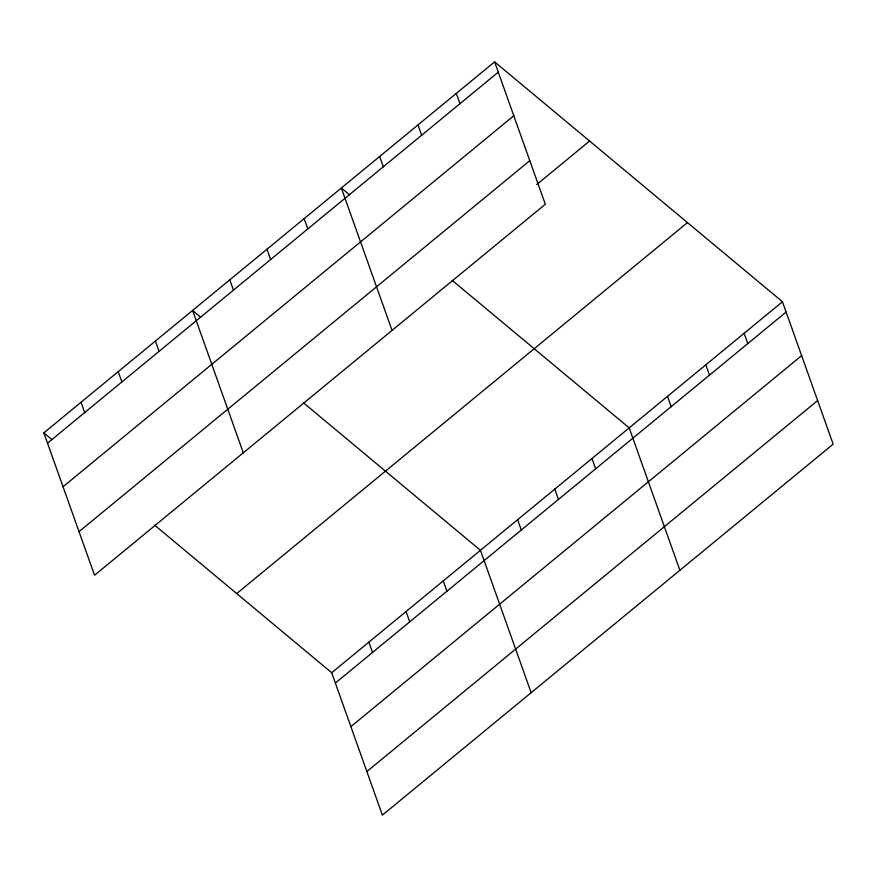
<?xml version="1.0" encoding="UTF-8"?>
<svg xmlns="http://www.w3.org/2000/svg" width="877" height="877" viewBox="0 0 877 877"><rect width="100%" height="100%" fill="white"/><g stroke="black" fill="none" stroke-linecap="round" stroke-linejoin="round"><path stroke-width="1.32" d="M494.606 61.872L545.308 204.264L94.552 575.246L43.85 432.854L494.606 61.872L782.448 301.754L833.15 444.146L382.394 815.128L331.692 672.736L154.626 525.17M47.522 443.159L498.268 72.177M63.045 486.746L513.79 115.764M79.029 531.659L529.785 160.677M536.779 184.499L589.596 141.033M236.702 593.576L687.458 222.594M331.692 672.736L782.448 301.754M335.365 683.04L786.11 312.059M350.888 726.627L801.633 355.645M366.871 771.541L817.627 400.559M349.517 194.815L341.35 188.007L392.052 330.399M452.115 280.322L629.193 427.888L679.894 570.28M200.767 317.244L192.6 310.425L243.302 452.828M303.376 402.74L480.443 550.307L531.144 692.709M43.85 432.854L52.017 439.662M744.134 333.282L747.796 343.587M705.821 364.821L709.482 375.126M667.507 396.349L671.168 406.654M591.997 458.496L595.669 468.789M456.292 93.4L459.954 103.705M554.812 489.092L558.485 499.397M417.978 124.94L421.64 135.244M517.627 519.699L521.3 530.004M379.664 156.468L383.326 166.773M443.258 580.914L446.919 591.219M304.155 218.614L307.827 228.919M406.062 611.521L409.734 621.826M266.97 249.221L270.642 259.526M368.877 642.128L372.55 652.433M229.785 279.829L233.457 290.123M155.415 341.032L159.077 351.337M118.22 371.64L121.892 381.944M81.035 402.247L84.707 412.552"/></g></svg>
